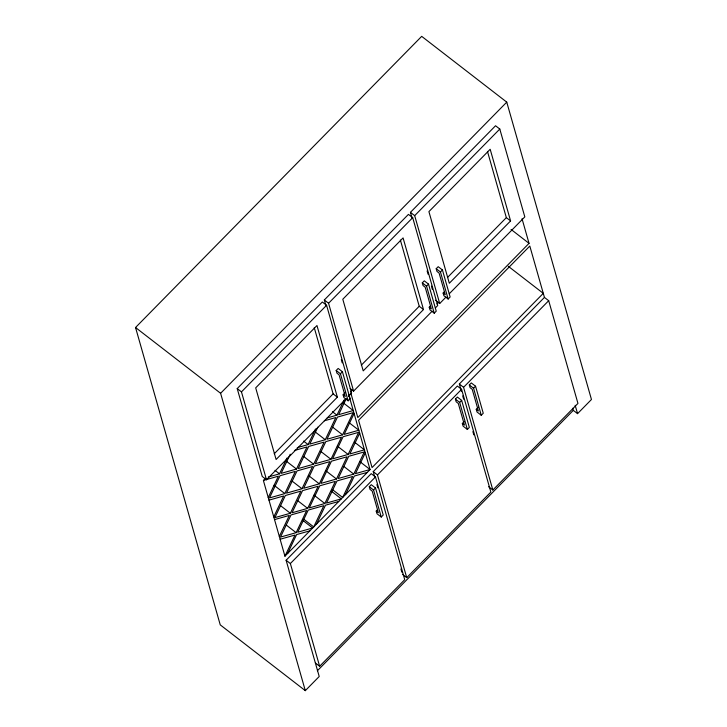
<?xml version="1.0" encoding="UTF-8"?>
<svg xmlns="http://www.w3.org/2000/svg" width="727" height="727" viewBox="0 0 727 727"><rect width="100%" height="100%" fill="white"/><g stroke="black" fill="none" stroke-linecap="round" stroke-linejoin="round"><path stroke-width="1.09" d="M268.245 497.55L278.396 476.176L263.51 480.383M268.308 477.003L279.504 473.84L287.038 457.983M290.227 454.239L281.14 473.377L296.489 469.042L306.985 446.941L294.399 450.495M273.761 516.897L283.694 495.978L268.981 500.14M284.82 493.597L295.371 471.378L280.031 475.722L269.481 497.931L284.82 493.597L274.052 485.263M297.252 447.65L308.103 444.588L315.509 428.994M317.817 427.194L309.775 444.106L325.269 439.735L335.801 417.552L324.342 420.797M279.332 536.462L289.328 515.425L274.524 519.605M290.355 513.262L300.86 491.125L285.366 495.505L274.861 517.642L290.355 513.262L280.477 505.619M301.996 488.744L312.546 466.534L297.052 470.905L286.502 493.124L301.996 488.744L292.118 481.11M313.655 464.19L324.151 442.089L308.657 446.469L298.161 468.57L313.655 464.19L303.777 456.556M327.25 417.907L336.937 415.172L344.207 399.859M346.134 398.878L338.618 414.69L353.249 410.555L343.371 402.922M265.582 478.284L263.392 480.511L284.948 556.2L294.998 535.036L280.122 539.243M296.125 532.673L306.64 510.527L291.009 514.943L280.495 537.089L296.125 532.673L286.247 525.03M307.666 508.373L318.172 486.236L302.541 490.652L292.036 512.789L307.666 508.373L297.788 500.73M319.307 483.855L329.858 461.636L314.228 466.052L303.677 488.271L319.307 483.855L308.53 475.522M330.967 459.3L341.463 437.2L325.832 441.616L315.336 463.717L330.967 459.3L321.089 451.658M342.581 434.846L353.113 412.663L337.482 417.08L326.95 439.253L342.581 434.846L332.702 427.203M287.619 553.492L296.598 534.581L309.884 530.828M354.094 413.509L344.18 434.392L358.856 430.239L348.978 422.605M324.842 503.52L335.356 481.383L319.771 485.79L309.257 507.919L324.842 503.52L314.064 495.187M336.483 479.002L347.033 456.783L331.448 461.191L320.898 483.4L336.483 479.002L325.714 470.669M348.142 454.448L358.638 432.347L343.062 436.745L332.566 458.846L348.142 454.448L337.373 446.114M316.527 524.076L325.487 505.201L338.755 501.457M359.692 433.174L349.823 453.975L364.445 449.84L354.567 442.207M353.758 474.122L364.309 451.903L348.706 456.311L338.155 478.53L353.758 474.122L343.88 466.48M345.47 494.624L354.303 476.031L367.38 472.332M365.299 452.866L355.439 473.65L370.043 469.515L360.174 461.881M315.373 662.979L319.626 666.268L404.739 579.664L375.477 476.939L371.224 473.65L286.111 560.253L319.217 676.501L305.313 690.65L220.245 624.866L135.54 327.504L421.687 36.35L506.755 102.134L591.46 399.496L577.556 413.645L573.303 410.355L572.703 408.283M305.313 690.65L220.599 393.289L506.755 102.134M346.034 398.805L266.491 479.747L262.238 476.458L237.211 388.6L322.325 301.996L326.577 305.285L351.604 393.134L348.424 396.379M325.86 305.395L324.315 299.969L408.438 214.374L412.691 217.664L437.718 305.522L435.337 307.948M411.973 217.773L410.428 212.357L495.541 125.753L499.794 129.042L524.821 216.891L449.25 293.79M266.491 479.747L241.464 391.889L326.577 305.285M432.165 311.174L353.595 391.117L328.568 303.259L412.691 217.664M446.069 297.025L439.708 303.504L414.681 215.646L499.794 129.042M343.108 394.806L345.234 396.451L339.073 374.823L336.946 373.178L336.183 370.479L338.164 368.453L342.417 371.742L350.123 398.778L348.133 400.804L343.88 397.515L343.108 394.806L345.098 392.789M429.221 307.194L431.347 308.839L425.186 287.21L423.059 285.566L422.287 282.867L424.277 280.84L428.53 284.13L436.236 311.165L434.246 313.183L429.993 309.893L429.221 307.194L430.548 305.84M443.134 293.036L445.26 294.68L439.099 273.061L436.972 271.416L436.2 268.708L438.19 266.691L442.443 269.981L450.14 297.007L448.159 299.033L443.906 295.744L443.134 293.036L444.461 291.691M348.133 400.804L340.436 373.769L342.417 371.742M434.246 313.183L426.549 286.147L428.53 284.13M448.159 299.033L440.453 271.998L442.443 269.981M274.233 453.784L333.12 393.87L314.255 327.659M361.328 365.163L419.234 306.258L400.368 240.046M447.45 277.541L506.337 217.627L487.472 151.416M337.373 397.16L276.106 459.5L255.695 387.864L316.963 325.523L337.373 397.16L333.12 393.87M423.487 309.548L363.209 370.879L342.799 299.233L403.076 237.911L423.487 309.548L419.234 306.258M510.59 220.917L449.313 283.257L428.912 211.621L490.18 149.28L510.59 220.917L506.337 217.627M350.496 391.88L352.077 390.272M436.9 303.968L438.49 302.35M522.031 218.727L529.038 243.345L357.811 417.562L350.796 392.953M284.948 556.2L370.07 469.597L348.806 394.943M374.75 477.039L373.215 471.632L457.338 386.037L461.59 389.327L490.852 492.052L406.729 577.647L402.476 574.357M461.481 391.58L459.319 384.01L544.441 297.407L529.81 246.044L358.584 420.27L372.06 467.57L543.287 293.354L508.264 266.273M319.626 666.268L290.364 563.543L375.477 476.939M406.729 577.647L377.467 474.922L461.59 389.327M548.694 300.696L577.956 403.421L492.842 490.025L463.572 387.3L548.694 300.696L544.441 297.407M376.222 511.045L378.349 512.689L372.188 491.07L370.061 489.425L369.289 486.717L371.279 484.7L375.532 487.99L383.229 515.016L381.248 517.042L376.995 513.753L376.222 511.045L377.549 509.7M462.336 423.432L464.462 425.077L458.301 403.449L456.174 401.804L455.402 399.105L457.392 397.078L461.645 400.368L469.342 427.403L467.361 429.43L463.108 426.14L462.336 423.432L464.326 421.415M476.249 409.283L478.375 410.928L472.214 389.299L470.087 387.655L469.315 384.947L471.305 382.929L475.558 386.219L483.255 413.254L481.265 415.271L477.012 411.982L476.249 409.283L478.23 407.256M381.248 517.042L373.542 490.007L375.532 487.99M467.361 429.43L459.655 402.394L461.645 400.368M481.265 415.271L473.568 388.236L475.558 386.219M317.354 670.785L573.303 410.355M511.081 229.45L529.038 243.345M410.428 212.357L414.681 215.646M436.2 268.708L440.453 271.998M422.287 282.867L426.549 286.147M435.455 300.215L439.708 303.504M469.315 384.947L473.568 388.236M459.319 384.01L463.572 387.3M455.402 399.105L459.655 402.394M324.315 299.969L328.568 303.259M488.58 486.736L492.842 490.025M336.183 370.479L340.436 373.769M350.187 388.482L353.595 391.117M332.448 411.7L336.937 415.172M373.215 471.632L377.467 474.922M315.391 432.092L325.269 439.735M369.289 486.717L373.542 490.007M237.211 388.6L241.464 391.889M303.613 441.107L308.103 444.588M135.54 327.504L220.599 393.289M332.784 489.844L342.662 497.477L352.622 476.503L337.028 480.911L326.514 503.048L341.299 498.867L331.421 491.225M286.611 461.409L296.489 469.042M275.015 470.369L279.504 473.84M303.85 519.287L313.728 526.921L323.815 505.674L308.23 510.081L297.716 532.219L312.674 527.993L302.795 520.359M286.111 560.253L290.364 563.543M575.184 405.33L577.556 413.645M427.112 270.926L428.039 274.179M431.438 286.111L432.365 289.364M462.708 395.906L463.635 399.15M472.877 431.593L473.804 434.837M341.308 359.629L342.235 362.882M376.904 484.6L377.831 487.844M400.931 568.95L401.858 572.194"/></g></svg>
